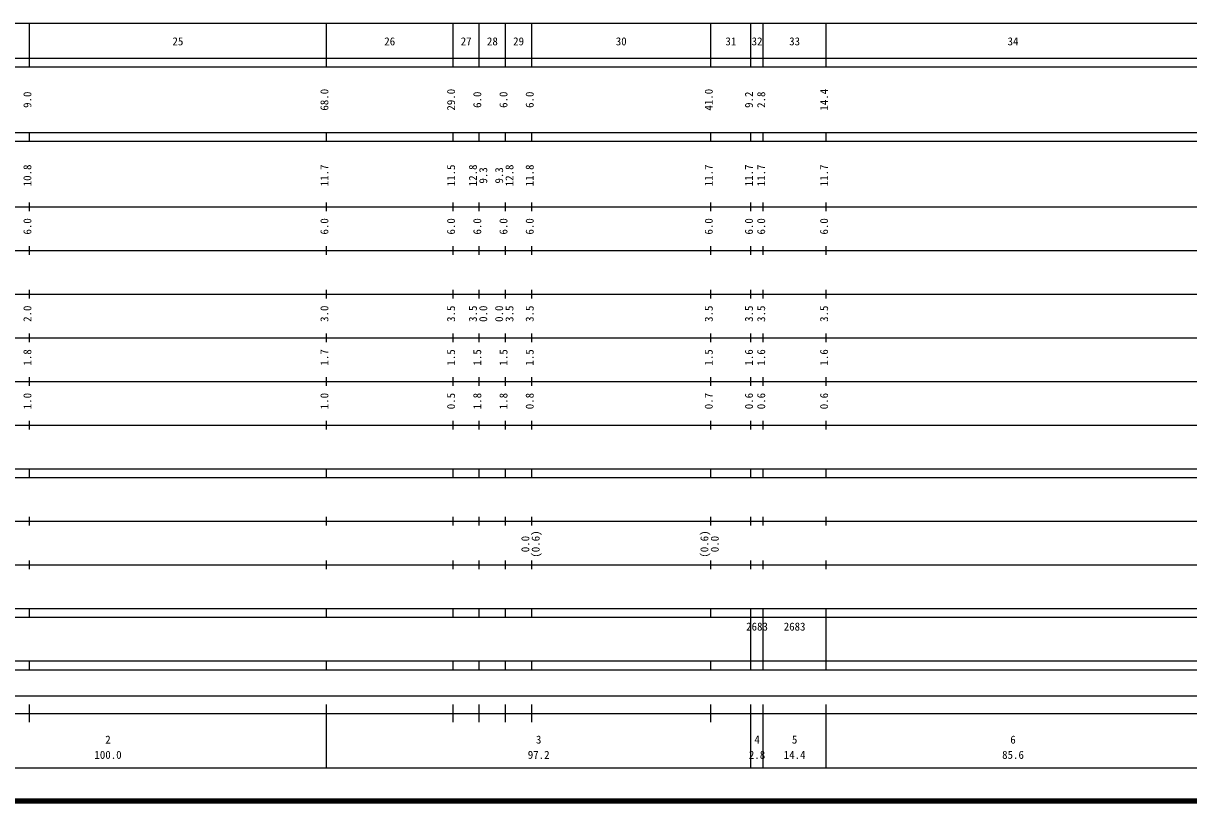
# Model space of a CAD drawing. Units: millimetres on the paper, enlarged 1000 times. Extents: x 40000 to 680000, y 20000 to 380000.
# Drawn here: x 198607 to 465421, y 20000 to 198000 of the extents above; entities that cross this region are included whole.
import ezdxf
from ezdxf.enums import TextEntityAlignment as Align

# ---------------------------------------------------------------- set-up
doc = ezdxf.new("R2010")
doc.units = ezdxf.units.MM
doc.header["$LTSCALE"] = 1000
doc.layers.add('M-TTL', color=2, linetype='Continuous', lineweight=140)
doc.layers.add('M-TTL-BAND', color=7, linetype='Continuous', lineweight=25)
doc.styles.add('ＭＳ ゴシック', font='')
doc.styles.get('ＭＳ ゴシック').set_extended_font_data('MS Gothic')

msp = doc.modelspace()

# ---------------------------------------------------------------- linework, layer by layer
at = {"layer": 'M-TTL'}
msp.add_line((40000, 20000), (680000, 20000), dxfattribs=at)
at = {"layer": 'M-TTL-BAND'}
for p, q in [((68000, 198000), (579000, 198000)), ((200000, 188000), (200000, 198000)), ((268000, 188000), (268000, 198000)), ((297000, 188000), (297000, 198000)), ((303000, 188000), (303000, 198000)), ((309000, 188000), (309000, 198000)), ((315000, 188000), (315000, 198000)), ((356000, 188000), (356000, 198000)), ((365200, 188000), (365200, 198000)), ((368000, 188000), (368000, 198000)), ((382400, 188000), (382400, 198000)), ((40000, 190000), (579000, 190000)), ((40000, 188000), (579000, 188000)), ((40000, 173000), (579000, 173000)), ((40000, 171000), (579000, 171000)), ((200000, 171000), (200000, 173000)), ((268000, 171000), (268000, 173000)), ((297000, 171000), (297000, 173000)), ((303000, 171000), (303000, 173000)), ((309000, 171000), (309000, 173000)), ((315000, 171000), (315000, 173000)), ((356000, 171000), (356000, 173000)), ((365200, 171000), (365200, 173000)), ((368000, 171000), (368000, 173000)), ((382400, 171000), (382400, 173000)), ((40000, 156000), (579000, 156000)), ((200000, 155000), (200000, 157000)), ((268000, 155000), (268000, 157000)), ((297000, 155000), (297000, 157000)), ((303000, 155000), (303000, 157000)), ((309000, 155000), (309000, 157000)), ((315000, 155000), (315000, 157000)), ((356000, 155000), (356000, 157000)), ((365200, 155000), (365200, 157000)), ((368000, 155000), (368000, 157000)), ((382400, 155000), (382400, 157000)), ((200000, 145000), (200000, 147000)), ((268000, 145000), (268000, 147000)), ((297000, 145000), (297000, 147000)), ((303000, 145000), (303000, 147000)), ((309000, 145000), (309000, 147000)), ((315000, 145000), (315000, 147000)), ((356000, 145000), (356000, 147000)), ((365200, 145000), (365200, 147000)), ((368000, 145000), (368000, 147000)), ((382400, 145000), (382400, 147000)), ((46000, 146000), (579000, 146000)), ((200000, 135000), (200000, 137000)), ((268000, 135000), (268000, 137000)), ((297000, 135000), (297000, 137000)), ((303000, 135000), (303000, 137000)), ((309000, 135000), (309000, 137000)), ((315000, 135000), (315000, 137000)), ((356000, 135000), (356000, 137000)), ((365200, 135000), (365200, 137000)), ((368000, 135000), (368000, 137000)), ((382400, 135000), (382400, 137000)), ((52000, 136000), (579000, 136000)), ((46000, 126000), (579000, 126000)), ((200000, 125000), (200000, 127000)), ((268000, 125000), (268000, 127000)), ((297000, 125000), (297000, 127000)), ((303000, 125000), (303000, 127000)), ((309000, 125000), (309000, 127000)), ((315000, 125000), (315000, 127000)), ((356000, 125000), (356000, 127000)), ((365200, 125000), (365200, 127000)), ((368000, 125000), (368000, 127000)), ((382400, 125000), (382400, 127000)), ((52000, 116000), (579000, 116000)), ((200000, 115000), (200000, 117000)), ((268000, 115000), (268000, 117000)), ((297000, 115000), (297000, 117000)), ((303000, 115000), (303000, 117000)), ((309000, 115000), (309000, 117000)), ((315000, 115000), (315000, 117000)), ((356000, 115000), (356000, 117000)), ((365200, 115000), (365200, 117000)), ((368000, 115000), (368000, 117000)), ((382400, 115000), (382400, 117000)), ((200000, 105000), (200000, 107000)), ((268000, 105000), (268000, 107000)), ((297000, 105000), (297000, 107000)), ((303000, 105000), (303000, 107000)), ((309000, 105000), (309000, 107000)), ((315000, 105000), (315000, 107000)), ((356000, 105000), (356000, 107000)), ((365200, 105000), (365200, 107000)), ((368000, 105000), (368000, 107000)), ((382400, 105000), (382400, 107000)), ((46000, 106000), (579000, 106000)), ((40000, 96000), (579000, 96000)), ((40000, 94000), (579000, 94000)), ((200000, 94000), (200000, 96000)), ((268000, 94000), (268000, 96000)), ((297000, 94000), (297000, 96000)), ((303000, 94000), (303000, 96000)), ((309000, 94000), (309000, 96000)), ((315000, 94000), (315000, 96000)), ((356000, 94000), (356000, 96000)), ((365200, 94000), (365200, 96000)), ((368000, 94000), (368000, 96000)), ((382400, 94000), (382400, 96000)), ((49000, 84000), (579000, 84000)), ((200000, 83000), (200000, 85000)), ((268000, 83000), (268000, 85000)), ((297000, 83000), (297000, 85000)), ((303000, 83000), (303000, 85000)), ((309000, 83000), (309000, 85000)), ((315000, 83000), (315000, 85000)), ((356000, 83000), (356000, 85000)), ((365200, 83000), (365200, 85000)), ((368000, 83000), (368000, 85000)), ((382400, 83000), (382400, 85000)), ((200000, 73000), (200000, 75000)), ((268000, 73000), (268000, 75000)), ((297000, 73000), (297000, 75000)), ((303000, 73000), (303000, 75000)), ((309000, 73000), (309000, 75000)), ((315000, 73000), (315000, 75000)), ((356000, 73000), (356000, 75000)), ((365200, 73000), (365200, 75000)), ((368000, 73000), (368000, 75000)), ((382400, 73000), (382400, 75000)), ((40000, 74000), (579000, 74000)), ((40000, 64000), (579000, 64000)), ((40000, 62000), (579000, 62000)), ((200000, 62000), (200000, 64000)), ((268000, 62000), (268000, 64000)), ((297000, 62000), (297000, 64000)), ((303000, 62000), (303000, 64000)), ((309000, 62000), (309000, 64000)), ((315000, 62000), (315000, 64000)), ((356000, 62000), (356000, 64000)), ((365200, 62000), (365200, 64000)), ((365200, 52000), (365200, 62000)), ((368000, 62000), (368000, 64000)), ((368000, 52000), (368000, 62000)), ((368000, 52000), (368000, 62000)), ((382400, 62000), (382400, 64000)), ((382400, 52000), (382400, 62000)), ((40000, 52000), (579000, 52000)), ((200000, 50000), (200000, 52000)), ((268000, 50000), (268000, 52000)), ((297000, 50000), (297000, 52000)), ((303000, 50000), (303000, 52000)), ((309000, 50000), (309000, 52000)), ((315000, 50000), (315000, 52000)), ((356000, 50000), (356000, 52000)), ((365200, 50000), (365200, 52000)), ((368000, 50000), (368000, 52000)), ((382400, 50000), (382400, 52000)), ((40000, 50000), (579000, 50000)), ((71000, 44000), (569700, 44000)), ((200000, 38000), (200000, 42000)), ((268000, 27500), (268000, 42000)), ((297000, 38000), (297000, 42000)), ((303000, 38000), (303000, 42000)), ((309000, 38000), (309000, 42000)), ((315000, 38000), (315000, 42000)), ((356000, 38000), (356000, 42000)), ((365200, 27500), (365200, 42000)), ((368000, 27500), (368000, 42000)), ((382400, 27500), (382400, 42000)), ((40000, 40000), (579000, 40000)), ((68000, 27500), (579000, 27500))]:
    msp.add_line(p, q, dxfattribs=at)

# ---------------------------------------------------------------- texts
at = {"layer": 'M-TTL-BAND', "style": 'ＭＳ ゴシック'}
for s, p in [('25', (234000, 192405)), ('26', (282500, 192405)), ('27', (300000, 192405)), ('28', (306000, 192405)), ('29', (312000, 192405)), ('30', (335500, 192405)), ('31', (360600, 192405)), ('32', (366600, 192405)), ('33', (375200, 192405)), ('34', (425200, 192405)), ('2', (218000, 32523)), ('3', (316600, 32523)), ('4', (366600, 32523)), ('5', (375200, 32523)), ('6', (425200, 32523)), ('100.0', (218000, 29033)), ('97.2', (316600, 29033)), ('2.8', (366600, 29033)), ('14.4', (375200, 29033)), ('85.6', (425200, 29033))]:
    msp.add_text(s, height=1833, dxfattribs=at).set_placement(p, align=Align.BOTTOM_CENTER)
for s, p in [('9.0', (201000, 180500)), ('68.0', (269000, 180500)), ('29.0', (298000, 180500)), ('6.0', (304000, 180500)), ('6.0', (310000, 180500)), ('6.0', (316000, 180500)), ('41.0', (357000, 180500)), ('9.2', (366200, 180500)), ('2.8', (369000, 180500)), ('14.4', (383400, 180500)), ('10.8', (201000, 163174)), ('11.7', (269000, 163174)), ('11.5', (298000, 163174)), ('12.8', (303000, 163174)), ('12.8', (311370, 163174)), ('11.8', (316000, 163174)), ('11.7', (357000, 163174)), ('11.7', (366200, 163174)), ('11.7', (369000, 163174)), ('11.7', (383400, 163174)), ('9.3', (305370, 163174)), ('9.3', (309000, 163174)), ('6.0', (201000, 151500)), ('6.0', (269000, 151500)), ('6.0', (298000, 151500)), ('6.0', (304000, 151500)), ('6.0', (310000, 151500)), ('6.0', (316000, 151500)), ('6.0', (357000, 151500)), ('6.0', (366200, 151500)), ('6.0', (369000, 151500)), ('6.0', (383400, 151500)), ('2.0', (201000, 131500)), ('3.0', (269000, 131500)), ('3.5', (298000, 131500)), ('3.5', (303000, 131500)), ('0.0', (305370, 131500)), ('0.0', (309000, 131500)), ('3.5', (311370, 131500)), ('3.5', (316000, 131500)), ('3.5', (357000, 131500)), ('3.5', (366200, 131500)), ('3.5', (369000, 131500)), ('3.5', (383400, 131500)), ('1.8', (201000, 121500)), ('1.7', (269000, 121500)), ('1.5', (298000, 121500)), ('1.5', (304000, 121500)), ('1.5', (310000, 121500)), ('1.5', (316000, 121500)), ('1.5', (357000, 121500)), ('1.6', (366200, 121500)), ('1.6', (369000, 121500)), ('1.6', (383400, 121500)), ('1.0', (201000, 111500)), ('1.0', (269000, 111500)), ('0.5', (298000, 111500)), ('1.8', (304000, 111500)), ('1.8', (310000, 111500)), ('0.8', (316000, 111500)), ('0.7', (357000, 111500)), ('0.6', (366200, 111500)), ('0.6', (369000, 111500)), ('0.6', (383400, 111500)), ('0.0', (315000, 78764)), ('(0.6)', (317370, 78764)), ('(0.6)', (356000, 78764)), ('0.0', (358370, 78764))]:
    msp.add_text(s, height=1833, rotation=90, dxfattribs=at).set_placement(p, align=Align.BOTTOM_CENTER)
for p in [(364100, 58405), (372700, 58405)]:
    msp.add_text('2683', height=1833, dxfattribs=at).set_placement(p, align=Align.BOTTOM_LEFT)

doc.saveas('drawing.dxf')
